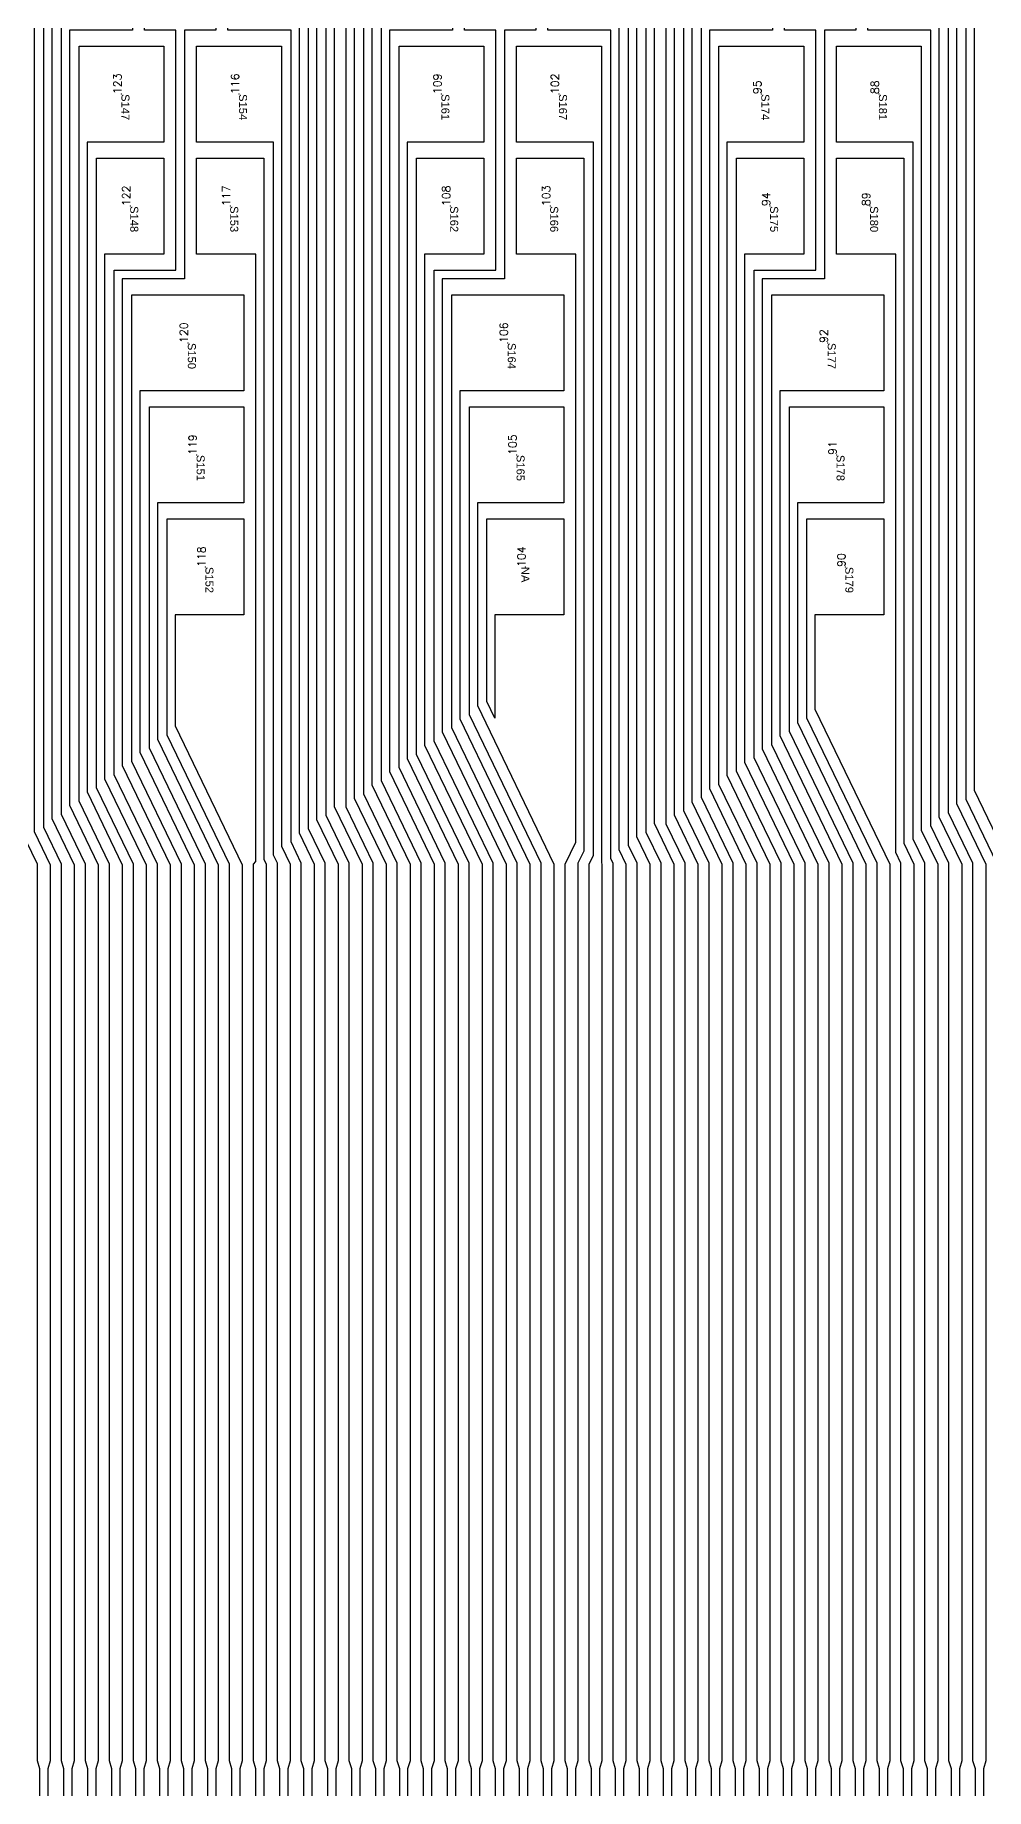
# Model space of a CAD drawing. Extents: x 10 to 206, y -65 to 73.
# Drawn here: x 63.326 to 64.515, y 38.662 to 40.854 of the extents above; entities that cross this region are included whole.
import ezdxf
from ezdxf.enums import TextEntityAlignment as Align

# ---------------------------------------------------------------- set-up
doc = ezdxf.new("R2010")
doc.units = 0
doc.header["$LTSCALE"] = 0.5
doc.layers.get('0').update_dxf_attribs({"lineweight": 13})
doc.layers.add('01 Copper', color=3, linetype='Continuous')
doc.layers.add('08 Dimension&pin assignment', color=7, linetype='Continuous')
doc.layers.add('13 OL no.', color=190, linetype='Continuous', lineweight=0)
doc.layers.add('14 OL name', color=220, linetype='Continuous', lineweight=0)
doc.styles.add('BWCUSTNM', font='txt.shx', dxfattribs={"bigfont": 'AllInOneBig.shx'})
doc.styles.add('MBC_Arial_Font', font='arial.ttf')
doc.styles.get("Standard").update_dxf_attribs({"font": 'romans.shx', "width": 0.75, "bigfont": 'AllInOneBig.shx'})
doc.dimstyles.new('ISO-25', dxfattribs={"dimtxt": 0.5, "dimasz": 0.8, "dimexe": 0.1, "dimexo": 0.1, "dimgap": 0.1, "dimtad": 1, "dimdec": 3, "dimzin": 1, "dimdsep": 46, "dimtxsty": 'Standard', "dimcen": 0.5, "dimadec": 0, "dimazin": 0, "dimtfac": 1, "dimtdec": 3, "dimtmove": 0, "dimatfit": 3, "dimfxl": 0, "dimarcsym": 0})
doc.dimstyles.new('ISO-25$0', dxfattribs={"dimtxt": 0.5, "dimasz": 1, "dimexe": 0.1, "dimexo": 0.1, "dimgap": 0.1, "dimtad": 1, "dimdec": 3, "dimzin": 1, "dimdsep": 46, "dimtxsty": 'Standard', "dimcen": 0.5, "dimadec": 0, "dimazin": 0, "dimtfac": 1, "dimtdec": 3, "dimtmove": 0, "dimatfit": 3, "dimfxl": 0, "dimarcsym": 0})

# ---------------------------------------------------------------- blocks, each defined once
blk = doc.blocks.new('*D603')
at = {"layer": '08 Dimension&pin assignment', "color": 0, "lineweight": -2, "transparency": 16777216}
for p, q in [((57.0683, 38.6369), (57.0683, 48.9014)), ((67.1463, 38.6369), (67.1463, 48.9014)), ((57.8683, 48.8014), (66.3463, 48.8014))]:
    blk.add_line(p, q, dxfattribs=at)
at = {"layer": '08 Dimension&pin assignment', "color": 0, "transparency": 16777216}
for points in [[(57.8683, 48.9348), (57.8683, 48.6681), (57.0683, 48.8014)], [(66.3463, 48.6681), (66.3463, 48.9348), (67.1463, 48.8014)]]:
    blk.add_solid(points, dxfattribs=at)
at = {"layer": 'Defpoints', "color": 0, "transparency": 16777216}
for p in [(67.1463, 48.8014), (57.0683, 38.5369), (67.1463, 38.5369)]:
    blk.add_point(p, dxfattribs=at)
at = {"layer": '08 Dimension&pin assignment', "color": 0, "transparency": 16777216, "insert": (62.1073, 49.2824), "char_height": 0.5, "attachment_point": 5}
blk.add_mtext('*10.0780%%P0.003(Mark~Mark) after IC', dxfattribs=at)
blk = doc.blocks.new('*D605')
at = {"layer": '08 Dimension&pin assignment', "color": 0, "lineweight": -2, "transparency": 16777216}
for p, q in [((57.2792, 38.7952), (57.2792, 44.9014)), ((66.9353, 38.7952), (66.9353, 44.9014)), ((58.0792, 44.8014), (66.1353, 44.8014))]:
    blk.add_line(p, q, dxfattribs=at)
at = {"layer": '08 Dimension&pin assignment', "color": 0, "transparency": 16777216}
for points in [[(58.0792, 44.9348), (58.0792, 44.6681), (57.2792, 44.8014)], [(66.1353, 44.6681), (66.1353, 44.9348), (66.9353, 44.8014)]]:
    blk.add_solid(points, dxfattribs=at)
at = {"layer": 'Defpoints', "color": 0, "transparency": 16777216}
for p in [(66.9353, 44.8014), (57.2792, 38.6952), (66.9353, 38.6952)]:
    blk.add_point(p, dxfattribs=at)
at = {"layer": '08 Dimension&pin assignment', "color": 0, "transparency": 16777216, "insert": (62.1073, 45.2824), "char_height": 0.5, "attachment_point": 5}
blk.add_mtext('*P0.03*(323-1)*0.9996=*9.656136%%P0.003(Total pitch) after IC', dxfattribs=at)
blk = doc.blocks.new('*D608')
at = {"layer": '08 Dimension&pin assignment', "color": 0, "lineweight": -2, "transparency": 16777216}
for p, q in [((62.1073, 42.4464), (62.1073, 46.9014)), ((68.2391, 38.2669), (68.2391, 46.9014)), ((62.9073, 46.8014), (67.4391, 46.8014)), ((68.2391, 46.8014), (74.8998, 46.8014))]:
    blk.add_line(p, q, dxfattribs=at)
at = {"layer": '08 Dimension&pin assignment', "color": 0, "transparency": 16777216}
for points in [[(62.9073, 46.9348), (62.9073, 46.6681), (62.1073, 46.8014)], [(67.4391, 46.6681), (67.4391, 46.9348), (68.2391, 46.8014)]]:
    blk.add_solid(points, dxfattribs=at)
at = {"layer": 'Defpoints', "color": 0, "transparency": 16777216}
for p in [(68.2391, 46.8014), (62.1073, 42.3464), (68.2391, 38.1669)]:
    blk.add_point(p, dxfattribs=at)
at = {"layer": '08 Dimension&pin assignment', "color": 0, "transparency": 16777216, "insert": (72.0588, 47.2824), "char_height": 0.5, "attachment_point": 5}
blk.add_mtext('6.1318644%%P{\\C2;0.1}(SR)', dxfattribs=at)
blk = doc.blocks.new('*D622')
at = {"layer": '08 Dimension&pin assignment', "color": 0, "lineweight": -2, "transparency": 16777216}
for p, q in [((46.1973, 39.1364), (46.1973, 52.9014)), ((78.0173, 39.1364), (78.0173, 52.9014)), ((46.9973, 52.8014), (77.2173, 52.8014))]:
    blk.add_line(p, q, dxfattribs=at)
at = {"layer": '08 Dimension&pin assignment', "color": 0, "transparency": 16777216}
for points in [[(46.9973, 52.9348), (46.9973, 52.6681), (46.1973, 52.8014)], [(77.2173, 52.9348), (77.2173, 52.6681), (78.0173, 52.8014)]]:
    blk.add_solid(points, dxfattribs=at)
at = {"layer": '08 Dimension&pin assignment', "color": 0, "transparency": 16777216, "insert": (62.1014, 53.1514), "char_height": 0.5, "width": 4.25, "attachment_point": 5}
blk.add_mtext('31.820%%P0.07', dxfattribs=at)
blk = doc.blocks.new('*D629')
at = {"layer": '08 Dimension&pin assignment', "color": 0, "lineweight": -2, "transparency": 16777216}
for p, q in [((55.6423, 35.3125), (55.6423, 51.9014)), ((68.5723, 35.3125), (68.5723, 51.9014)), ((56.4423, 51.8014), (67.7723, 51.8014))]:
    blk.add_line(p, q, dxfattribs=at)
at = {"layer": '08 Dimension&pin assignment', "color": 0, "transparency": 16777216}
for points in [[(56.4423, 51.9348), (56.4423, 51.6681), (55.6423, 51.8014)], [(67.7723, 51.9348), (67.7723, 51.6681), (68.5723, 51.8014)]]:
    blk.add_solid(points, dxfattribs=at)
at = {"layer": '08 Dimension&pin assignment', "color": 0, "transparency": 16777216, "insert": (62.1073, 52.2824), "char_height": 0.5, "attachment_point": 5}
blk.add_mtext('12.930±0.1(Cutline)', dxfattribs=at)
blk = doc.blocks.new('*D632')
at = {"layer": '08 Dimension&pin assignment', "color": 0, "lineweight": -2, "transparency": 16777216}
for p, q in [((86.5948, 34.3764), (86.5948, 45.0329)), ((57.8573, 33.5764), (86.6948, 33.5764)), ((79.6948, 33.5764), (86.6948, 33.5764)), ((86.5948, 32.7764), (86.5948, 31.9764))]:
    blk.add_line(p, q, dxfattribs=at)
at = {"layer": '08 Dimension&pin assignment', "color": 0, "transparency": 16777216}
for points in [[(86.4614, 34.3764), (86.7281, 34.3764), (86.5948, 33.5764)], [(86.4614, 32.7764), (86.7281, 32.7764), (86.5948, 33.5764)]]:
    blk.add_solid(points, dxfattribs=at)
at = {"layer": '08 Dimension&pin assignment', "color": 0, "transparency": 16777216, "insert": (86.1138, 41.0847), "char_height": 0.5, "attachment_point": 5, "rotation": 90}
blk.add_mtext('0%%P1(%%C5mm Tape NG Hole)', dxfattribs=at)
blk = doc.blocks.new('*D635')
at = {"layer": '08 Dimension&pin assignment', "color": 0, "lineweight": -2, "transparency": 16777216}
for p, q in [((57.3051, 37.7672), (57.3051, 49.9014)), ((66.9094, 37.7672), (66.9094, 49.9014)), ((58.1051, 49.8014), (66.1094, 49.8014))]:
    blk.add_line(p, q, dxfattribs=at)
at = {"layer": '08 Dimension&pin assignment', "color": 0, "transparency": 16777216}
for points in [[(58.1051, 49.9348), (58.1051, 49.6681), (57.3051, 49.8014)], [(66.1094, 49.9348), (66.1094, 49.6681), (66.9094, 49.8014)]]:
    blk.add_solid(points, dxfattribs=at)
at = {"layer": 'Defpoints', "color": 0, "transparency": 16777216}
for p in [(66.9094, 49.8014), (57.3051, 37.6672), (66.9094, 37.6672)]:
    blk.add_point(p, dxfattribs=at)
at = {"layer": '08 Dimension&pin assignment', "color": 0, "transparency": 16777216, "insert": (62.1073, 50.2824), "char_height": 0.5, "width": 8.508446, "attachment_point": 5}
blk.add_mtext('9.604±0.1(Cutline)', dxfattribs=at)
blk = doc.blocks.new('*D638')
at = {"layer": '08 Dimension&pin assignment', "color": 0, "lineweight": -2, "transparency": 16777216}
for p, q in [((62.1073, 42.4464), (62.1073, 45.9014)), ((67.5223, 34.1764), (67.5223, 45.9014)), ((62.9073, 45.8014), (66.7223, 45.8014)), ((67.5223, 45.8014), (72.9508, 45.8014))]:
    blk.add_line(p, q, dxfattribs=at)
at = {"layer": '08 Dimension&pin assignment', "color": 0, "transparency": 16777216}
for points in [[(62.9073, 45.9348), (62.9073, 45.6681), (62.1073, 45.8014)], [(66.7223, 45.9348), (66.7223, 45.6681), (67.5223, 45.8014)]]:
    blk.add_solid(points, dxfattribs=at)
at = {"layer": '08 Dimension&pin assignment', "color": 0, "transparency": 16777216, "insert": (70.6365, 46.2824), "char_height": 0.5, "attachment_point": 5}
blk.add_mtext('5.415{\\A1;\\Fromans,bigfont|c128;%%P0.1\\Fromans,bigfont|c136;5\\Fromans,bigfont|c128;(\\Fromans,bigfont|c136;SR\\Fromans,bigfont|c128;)}', dxfattribs=at)
blk = doc.blocks.new('*D644')
at = {"layer": '08 Dimension&pin assignment', "color": 0, "lineweight": -2, "transparency": 16777216}
for p, q in [((56.7683, 38.5369), (56.7683, 50.9014)), ((67.4463, 38.5369), (67.4463, 50.9014)), ((57.5683, 50.8014), (66.6463, 50.8014))]:
    blk.add_line(p, q, dxfattribs=at)
at = {"layer": '08 Dimension&pin assignment', "color": 0, "transparency": 16777216}
for points in [[(57.5683, 50.9348), (57.5683, 50.6681), (56.7683, 50.8014)], [(66.6463, 50.9348), (66.6463, 50.6681), (67.4463, 50.8014)]]:
    blk.add_solid(points, dxfattribs=at)
at = {"layer": '08 Dimension&pin assignment', "color": 0, "transparency": 16777216, "insert": (62.1073, 51.2824), "char_height": 0.5, "width": 7.421255, "attachment_point": 5}
blk.add_mtext('10.678±0.1(Cutline)', dxfattribs=at)
blk = doc.blocks.new('*D692')
at = {"layer": '08 Dimension&pin assignment', "color": 0, "lineweight": -2, "transparency": 16777216}
for p, q in [((57.1453, 33.9409), (57.1453, 43.8654)), ((67.0692, 33.9409), (67.0692, 43.8654)), ((57.9453, 43.7654), (66.2692, 43.7654)), ((67.0692, 43.7654), (78.7121, 43.7654))]:
    blk.add_line(p, q, dxfattribs=at)
at = {"layer": '08 Dimension&pin assignment', "color": 0, "transparency": 16777216}
for points in [[(57.9453, 43.8987), (57.9453, 43.632), (57.1453, 43.7654)], [(66.2692, 43.632), (66.2692, 43.8987), (67.0692, 43.7654)]]:
    blk.add_solid(points, dxfattribs=at)
at = {"layer": 'Defpoints', "color": 0, "transparency": 16777216}
for p in [(67.0692, 43.7654), (57.1453, 33.8409), (67.0692, 33.8409)]:
    blk.add_point(p, dxfattribs=at)
at = {"layer": '08 Dimension&pin assignment', "color": 0, "transparency": 16777216, "insert": (73.2907, 44.2463), "char_height": 0.5, "attachment_point": 5}
blk.add_mtext('{\\Fromans,chineset|c0;\\C2;9.9\\Fromans.shx,chineset.shx|c0;18*1.0006=9.9239508%%P0.005(I/L)}', dxfattribs=at)

msp = doc.modelspace()

# ---------------------------------------------------------------- linework, layer by layer
for p in [(63.43375674, 40.78042951), (63.58075674, 40.78042951), (63.83375674, 40.78042951), (63.98075674, 40.78042951), (64.23375674, 40.78042951), (64.38075674, 40.78042951), (63.44475674, 40.64042951), (63.56975674, 40.64042951), (63.84475674, 40.64042951), (63.96975674, 40.64042951), (64.24475674, 40.64042951), (64.36975674, 40.64042951), (63.51675674, 40.46942951), (63.91675674, 40.46942951), (64.31675674, 40.46942951), (63.52775674, 40.32942951), (63.92775674, 40.32942951), (64.32775674, 40.32942951), (63.53875674, 40.18942951), (63.93875674, 40.18942951), (64.33875674, 40.18942951)]:
    msp.add_point(p)
at = {"layer": '01 Copper'}
for points in [[(63.32876474, 35.43004323), (63.32876474, 38.57693204), (63.33176474, 38.58693204), (63.33176474, 38.68693204), (63.32876474, 38.69693204), (63.32876474, 39.81802862), (63.31475674, 39.84701258), (63.31475674, 41.15142951), (63.39975674, 41.15142951), (63.39975674, 41.03142951), (63.32475674, 41.03142951), (63.32475674, 39.85849471), (63.34476474, 39.81709614), (63.34476474, 38.69693204), (63.34176474, 38.68693204), (63.34176474, 38.58693204), (63.34476474, 38.57693204), (63.34476474, 35.43253132, 0.1359329595)], [(63.35875274, 35.43448544), (63.35875274, 38.57693204), (63.36175274, 38.58693204), (63.36175274, 38.68693204), (63.35875274, 38.69693204), (63.35875274, 39.81802862), (63.33675674, 39.86354056), (63.33675674, 41.01142951), (63.45175674, 41.01142951), (63.45175674, 41.03142951), (63.41475674, 41.03142951), (63.41475674, 41.15142951), (63.49975674, 41.15142951), (63.49975674, 41.03142951), (63.46275674, 41.03142951), (63.46275674, 41.00042951), (63.34675674, 41.00042951), (63.34675674, 39.8750227), (63.37475274, 39.81709614), (63.37475274, 38.69693204), (63.37175274, 38.68693204), (63.37175274, 38.58693204), (63.37475274, 38.57693204), (63.37475274, 35.43697354, 0.1359329595)], [(63.68862074, 35.48334984), (63.68862074, 38.57693204), (63.69162074, 38.58693204), (63.69162074, 38.68693204), (63.68862074, 38.69693204), (63.68862074, 39.81896108), (63.66775674, 39.86213082), (63.66775674, 41.00042951), (63.55175674, 41.00042951), (63.55175674, 41.03142951), (63.51475674, 41.03142951), (63.51475674, 41.15142951), (63.59975674, 41.15142951), (63.59975674, 41.03142951), (63.56275674, 41.03142951), (63.56275674, 41.01142951), (63.67775674, 41.01142951), (63.67775674, 39.87361295), (63.70462074, 39.81802861), (63.70462074, 38.69693204), (63.70162074, 38.68693204), (63.70162074, 38.58693204), (63.70462074, 38.57693204), (63.70462074, 35.48583793, 0.1359329595)], [(63.71860874, 35.48779206), (63.71860874, 38.57693204), (63.72160874, 38.58693204), (63.72160874, 38.68693204), (63.71860874, 38.69693204), (63.71860874, 39.81896108), (63.68975674, 39.8786588), (63.68975674, 41.03142951), (63.61475674, 41.03142951), (63.61475674, 41.15142951), (63.69975674, 41.15142951), (63.69975674, 39.89014094), (63.73460874, 39.81802861), (63.73460874, 38.69693204), (63.73160874, 38.68693204), (63.73160874, 38.58693204), (63.73460874, 38.57693204), (63.73460874, 35.49028015, 0.1359329595)], [(63.74859674, 35.49223427), (63.74859674, 38.57693204), (63.75159674, 38.58693204), (63.75159674, 38.68693204), (63.74859674, 38.69693204), (63.74859674, 39.81896108), (63.71475674, 39.88897948), (63.71475674, 41.15142951), (63.79975674, 41.15142951), (63.79975674, 41.03142951), (63.72475674, 41.03142951), (63.72475674, 39.90046161), (63.76459674, 39.8180286), (63.76459674, 38.69693204), (63.76159674, 38.68693204), (63.76159674, 38.58693204), (63.76459674, 38.57693204), (63.76459674, 35.49472237, 0.1359329595)], [(63.77858474, 35.49667649), (63.77858474, 38.57693204), (63.78158474, 38.58693204), (63.78158474, 38.68693204), (63.77858474, 38.69693204), (63.77858474, 39.81896108), (63.73675674, 39.90550746), (63.73675674, 41.01142951), (63.85175674, 41.01142951), (63.85175674, 41.03142951), (63.81475674, 41.03142951), (63.81475674, 41.15142951), (63.89975674, 41.15142951), (63.89975674, 41.03142951), (63.86275674, 41.03142951), (63.86275674, 41.00042951), (63.74675674, 41.00042951), (63.74675674, 39.91698959), (63.79458474, 39.8180286), (63.79458474, 38.69693204), (63.79158474, 38.68693204), (63.79158474, 38.58693204), (63.79458474, 38.57693204), (63.79458474, 35.49916459, 0.1359329595)], [(64.07846474, 35.54109867), (64.07846474, 38.57693204), (64.08146474, 38.58693204), (64.08146474, 38.68693204), (64.07846474, 38.69693204), (64.07846474, 39.81896109), (64.06775674, 39.84111702), (64.06775674, 41.00042951), (63.95175674, 41.00042951), (63.95175674, 41.03142951), (63.91475674, 41.03142951), (63.91475674, 41.15142951), (63.99975674, 41.15142951), (63.99975674, 41.03142951), (63.96275674, 41.03142951), (63.96275674, 41.01142951), (64.07775674, 41.01142951), (64.07775674, 39.85259916), (64.09446474, 39.81802861), (64.09446474, 38.69693204), (64.09146474, 38.68693204), (64.09146474, 38.58693204), (64.09446474, 38.57693204), (64.09446474, 35.54358676, 0.1359329595)], [(64.10845274, 35.54554089), (64.10845274, 38.57693204), (64.11145274, 38.58693204), (64.11145274, 38.68693204), (64.10845274, 38.69693204), (64.10845274, 39.81896109), (64.08975674, 39.85764501), (64.08975674, 41.03142951), (64.01475674, 41.03142951), (64.01475674, 41.15142951), (64.09975674, 41.15142951), (64.09975674, 39.86912714), (64.12445274, 39.81802861), (64.12445274, 38.69693204), (64.12145274, 38.68693204), (64.12145274, 38.58693204), (64.12445274, 38.57693204), (64.12445274, 35.54802898, 0.1359329595)], [(64.13844074, 35.5499831), (64.13844074, 38.57693204), (64.14144074, 38.58693204), (64.14144074, 38.68693204), (64.13844074, 38.69693204), (64.13844074, 39.81896109), (64.11475674, 39.86796568), (64.11475674, 41.15142951), (64.19975674, 41.15142951), (64.19975674, 41.03142951), (64.12475674, 41.03142951), (64.12475674, 39.87944782), (64.15444074, 39.81802861), (64.15444074, 38.69693204), (64.15144074, 38.68693204), (64.15144074, 38.58693204), (64.15444074, 38.57693204), (64.15444074, 35.5524712, 0.1359329595)], [(64.16842874, 35.55442532), (64.16842874, 38.57693204), (64.17142874, 38.58693204), (64.17142874, 38.68693204), (64.16842874, 38.69693204), (64.16842874, 39.81896109), (64.13675674, 39.88449366), (64.13675674, 41.01142951), (64.25175674, 41.01142951), (64.25175674, 41.03142951), (64.21475674, 41.03142951), (64.21475674, 41.15142951), (64.29975674, 41.15142951), (64.29975674, 41.03142951), (64.26275674, 41.03142951), (64.26275674, 41.00042951), (64.14675674, 41.00042951), (64.14675674, 39.8959758), (64.18442874, 39.81802861), (64.18442874, 38.69693204), (64.18142874, 38.68693204), (64.18142874, 38.58693204), (64.18442874, 38.57693204), (64.18442874, 35.55691342, 0.1359329595)], [(64.49829674, 35.60328972), (64.49829674, 38.57693204), (64.50129674, 38.58693204), (64.50129674, 38.68693204), (64.49829674, 38.69693204), (64.49829674, 39.81896108), (64.46775674, 39.88215144), (64.46775674, 41.00042951), (64.35175674, 41.00042951), (64.35175674, 41.03142951), (64.31475674, 41.03142951), (64.31475674, 41.15142951), (64.39975674, 41.15142951), (64.39975674, 41.03142951), (64.36275674, 41.03142951), (64.36275674, 41.01142951), (64.47775674, 41.01142951), (64.47775674, 39.89363357), (64.51429674, 39.81802861), (64.51429674, 38.69693204), (64.51129674, 38.68693204), (64.51129674, 38.58693204), (64.51429674, 38.57693204), (64.51429674, 35.60577781, 0.1359329595)], [(64.52828474, 35.60773193), (64.52828474, 38.57693204), (64.53128474, 38.58693204), (64.53128474, 38.68693204), (64.52828474, 38.69693204), (64.52828474, 39.81896108), (64.48975674, 39.89867942), (64.48975674, 41.03142951), (64.41475674, 41.03142951), (64.41475674, 41.15142951), (64.49975674, 41.15142951), (64.49975674, 39.91016155), (64.54428474, 39.81802861), (64.54428474, 38.69693204), (64.54128474, 38.68693204), (64.54128474, 38.58693204), (64.54428474, 38.57693204), (64.54428474, 35.61022003, 0.1359329595)], [(63.38874074, 35.43892766), (63.38874074, 38.57693204), (63.39174074, 38.58693204), (63.39174074, 38.68693204), (63.38874074, 38.69693204), (63.38874074, 39.81802862), (63.35875674, 39.88006854), (63.35875674, 40.98042951), (63.44775674, 40.98042951), (63.44775674, 40.86042951), (63.36875674, 40.86042951), (63.36875674, 39.89155068), (63.40474074, 39.81709615), (63.40474074, 38.69693204), (63.40174074, 38.68693204), (63.40174074, 38.58693204), (63.40474074, 38.57693204), (63.40474074, 35.44141576, 0.1359329595)], [(63.47870474, 35.45225432), (63.47870474, 38.57693204), (63.48170474, 38.58693204), (63.48170474, 38.68693204), (63.47870474, 38.69693204), (63.47870474, 39.81802863), (63.42475674, 39.92965249), (63.42475674, 40.56042951), (63.50175674, 40.56042951), (63.50175674, 40.86042951), (63.46275674, 40.86042951), (63.46275674, 40.98042951), (63.55175674, 40.98042951), (63.55175674, 40.86042951), (63.51275674, 40.86042951), (63.51275674, 40.54942951), (63.43475674, 40.54942951), (63.43475674, 39.94113462), (63.49470474, 39.81709615), (63.49470474, 38.69693204), (63.49170474, 38.68693204), (63.49170474, 38.58693204), (63.49470474, 38.57693204), (63.49470474, 35.45474241, 0.1359329595)], [(63.65863274, 35.47890762), (63.65863274, 38.57693204), (63.66163274, 38.58693204), (63.66163274, 38.68693204), (63.65863274, 38.69693204), (63.65863274, 39.81896109), (63.64575674, 39.84560284), (63.64575674, 40.86042951), (63.56675674, 40.86042951), (63.56675674, 40.98042951), (63.65575674, 40.98042951), (63.65575674, 39.85708497), (63.67463274, 39.81802861), (63.67463274, 38.69693204), (63.67163274, 38.68693204), (63.67163274, 38.58693204), (63.67463274, 38.57693204), (63.67463274, 35.48139571, 0.1359329595)], [(63.80857274, 35.50111871), (63.80857274, 38.57693204), (63.81157274, 38.58693204), (63.81157274, 38.68693204), (63.80857274, 38.69693204), (63.80857274, 39.81896108), (63.75875674, 39.92203544), (63.75875674, 40.98042951), (63.84775674, 40.98042951), (63.84775674, 40.86042951), (63.76875674, 40.86042951), (63.76875674, 39.93351758), (63.82457274, 39.8180286), (63.82457274, 38.69693204), (63.82157274, 38.68693204), (63.82157274, 38.58693204), (63.82457274, 38.57693204), (63.82457274, 35.5036068, 0.1359329595)], [(63.89853674, 35.51444536), (63.89853674, 38.57693204), (63.90153674, 38.58693204), (63.90153674, 38.68693204), (63.89853674, 38.69693204), (63.89853674, 39.81896107), (63.82475674, 39.97161939), (63.82475674, 40.56042951), (63.90175674, 40.56042951), (63.90175674, 40.86042951), (63.86275674, 40.86042951), (63.86275674, 40.98042951), (63.95175674, 40.98042951), (63.95175674, 40.86042951), (63.91275674, 40.86042951), (63.91275674, 40.54942951), (63.83475674, 40.54942951), (63.83475674, 39.98310152), (63.91453674, 39.8180286), (63.91453674, 38.69693204), (63.91153674, 38.68693204), (63.91153674, 38.58693204), (63.91453674, 38.57693204), (63.91453674, 35.51693346, 0.1359329595)], [(64.04847674, 35.53665645), (64.04847674, 38.57693204), (64.05147674, 38.58693204), (64.05147674, 38.68693204), (64.04847674, 38.69693204), (64.04847674, 39.81896109), (64.04575674, 39.82458904), (64.04575674, 40.86042951), (63.96675674, 40.86042951), (63.96675674, 40.98042951), (64.05575674, 40.98042951), (64.05575674, 39.83607118), (64.06447674, 39.81802861), (64.06447674, 38.69693204), (64.06147674, 38.68693204), (64.06147674, 38.58693204), (64.06447674, 38.57693204), (64.06447674, 35.53914454, 0.1359329595)], [(64.19841674, 35.55886754), (64.19841674, 38.57693204), (64.20141674, 38.58693204), (64.20141674, 38.68693204), (64.19841674, 38.69693204), (64.19841674, 39.81896109), (64.15875674, 39.90102165), (64.15875674, 40.98042951), (64.24775674, 40.98042951), (64.24775674, 40.86042951), (64.16875674, 40.86042951), (64.16875674, 39.91250378), (64.21441674, 39.81802861), (64.21441674, 38.69693204), (64.21141674, 38.68693204), (64.21141674, 38.58693204), (64.21441674, 38.57693204), (64.21441674, 35.56135563, 0.1359329595)], [(64.28838074, 35.57219419), (64.28838074, 38.57693204), (64.29138074, 38.58693204), (64.29138074, 38.68693204), (64.28838074, 38.69693204), (64.28838074, 39.81896109), (64.22475674, 39.95060559), (64.22475674, 40.56042951), (64.30175674, 40.56042951), (64.30175674, 40.86042951), (64.26275674, 40.86042951), (64.26275674, 40.98042951), (64.35175674, 40.98042951), (64.35175674, 40.86042951), (64.31275674, 40.86042951), (64.31275674, 40.54942951), (64.23475674, 40.54942951), (64.23475674, 39.96208772), (64.30438074, 39.81802861), (64.30438074, 38.69693204), (64.30138074, 38.68693204), (64.30138074, 38.58693204), (64.30438074, 38.57693204), (64.30438074, 35.57468229, 0.1359329595)], [(64.46830874, 35.5988475), (64.46830874, 38.57693204), (64.47130874, 38.58693204), (64.47130874, 38.68693204), (64.46830874, 38.69693204), (64.46830874, 39.81896108), (64.44575674, 39.86562346), (64.44575674, 40.86042951), (64.36675674, 40.86042951), (64.36675674, 40.98042951), (64.45575674, 40.98042951), (64.45575674, 39.87710559), (64.48430874, 39.81802861), (64.48430874, 38.69693204), (64.48130874, 38.68693204), (64.48130874, 38.58693204), (64.48430874, 38.57693204), (64.48430874, 35.60133559, 0.1359329595)], [(63.41872874, 35.44336988), (63.41872874, 38.57693204), (63.42172874, 38.58693204), (63.42172874, 38.68693204), (63.41872874, 38.69693204), (63.41872874, 39.81802862), (63.38075674, 39.89659652), (63.38075674, 40.84042951), (63.48675674, 40.84042951), (63.48675674, 40.72042951), (63.39075674, 40.72042951), (63.39075674, 39.90807866), (63.43472874, 39.81709615), (63.43472874, 38.69693204), (63.43172874, 38.68693204), (63.43172874, 38.58693204), (63.43472874, 38.57693204), (63.43472874, 35.44585797, 0.1359329595)], [(63.62864474, 35.4744654), (63.62864474, 38.57693204), (63.63164474, 38.58693204), (63.63164474, 38.68693204), (63.62864474, 38.69693204), (63.62864474, 39.81896109), (63.62375674, 39.82907486), (63.62375674, 40.72042951), (63.52775674, 40.72042951), (63.52775674, 40.84042951), (63.63375674, 40.84042951), (63.63375674, 39.84055699), (63.64464474, 39.81802861), (63.64464474, 38.69693204), (63.64164474, 38.68693204), (63.64164474, 38.58693204), (63.64464474, 38.57693204), (63.64464474, 35.4769535, 0.1359329595)], [(63.83856074, 35.50556093), (63.83856074, 38.57693204), (63.84156074, 38.58693204), (63.84156074, 38.68693204), (63.83856074, 38.69693204), (63.83856074, 39.81896108), (63.78075674, 39.93856342), (63.78075674, 40.84042951), (63.88675674, 40.84042951), (63.88675674, 40.72042951), (63.79075674, 40.72042951), (63.79075674, 39.95004556), (63.85456074, 39.8180286), (63.85456074, 38.69693204), (63.85156074, 38.68693204), (63.85156074, 38.58693204), (63.85456074, 38.57693204), (63.85456074, 35.50804902, 0.1359329595)], [(64.01848874, 35.53221423), (64.01848874, 38.57693204), (64.02148874, 38.58693204), (64.02148874, 38.68693204), (64.01848874, 38.69693204), (64.01848874, 39.81802861), (64.02375674, 39.82892864), (64.02375674, 40.72042951), (63.92775674, 40.72042951), (63.92775674, 40.84042951), (64.03375674, 40.84042951), (64.03375674, 39.81954319), (64.03448874, 39.81802861), (64.03448874, 38.69693204), (64.03148874, 38.68693204), (64.03148874, 38.58693204), (64.03448874, 38.57693204), (64.03448874, 35.53470233, 0.1359329595)], [(64.22840474, 35.56330976), (64.22840474, 38.57693204), (64.23140474, 38.58693204), (64.23140474, 38.68693204), (64.22840474, 38.69693204), (64.22840474, 39.81896109), (64.18075674, 39.91754963), (64.18075674, 40.84042951), (64.28675674, 40.84042951), (64.28675674, 40.72042951), (64.19075674, 40.72042951), (64.19075674, 39.92903176), (64.24440474, 39.81802861), (64.24440474, 38.69693204), (64.24140474, 38.68693204), (64.24140474, 38.58693204), (64.24440474, 38.57693204), (64.24440474, 35.56579785, 0.1359329595)], [(64.43832074, 35.59440528), (64.43832074, 38.57693204), (64.44132074, 38.58693204), (64.44132074, 38.68693204), (64.43832074, 38.69693204), (64.43832074, 39.81896108), (64.42375674, 39.84909548), (64.42375674, 40.72042951), (64.32775674, 40.72042951), (64.32775674, 40.84042951), (64.43375674, 40.84042951), (64.43375674, 39.86057761), (64.45432074, 39.81802861), (64.45432074, 38.69693204), (64.45132074, 38.68693204), (64.45132074, 38.58693204), (64.45432074, 38.57693204), (64.45432074, 35.59689337, 0.1359329595)], [(63.44871674, 35.4478121), (63.44871674, 38.57693204), (63.45171674, 38.58693204), (63.45171674, 38.68693204), (63.44871674, 38.69693204), (63.44871674, 39.81802862), (63.40275674, 39.91312451), (63.40275674, 40.70042951), (63.48675674, 40.70042951), (63.48675674, 40.58042951), (63.41275674, 40.58042951), (63.41275674, 39.92460664), (63.46471674, 39.81709615), (63.46471674, 38.69693204), (63.46171674, 38.68693204), (63.46171674, 38.58693204), (63.46471674, 38.57693204), (63.46471674, 35.45030019, 0.1359329595)], [(63.59865674, 35.47002319), (63.59865674, 38.57693204), (63.60165674, 38.58693204), (63.60165674, 38.68693204), (63.59865674, 38.69693204), (63.59865674, 39.81802861), (63.60175674, 39.82112861), (63.60175674, 40.58042951), (63.52775674, 40.58042951), (63.52775674, 40.70042951), (63.61175674, 40.70042951), (63.61175674, 39.82402901), (63.61465674, 39.81802861), (63.61465674, 38.69693204), (63.61165674, 38.68693204), (63.61165674, 38.58693204), (63.61465674, 38.57693204), (63.61465674, 35.47251128, 0.1359329595)], [(63.86854874, 35.51000315), (63.86854874, 38.57693204), (63.87154874, 38.58693204), (63.87154874, 38.68693204), (63.86854874, 38.69693204), (63.86854874, 39.81896107), (63.80275674, 39.95509141), (63.80275674, 40.70042951), (63.88675674, 40.70042951), (63.88675674, 40.58042951), (63.81275674, 40.58042951), (63.81275674, 39.96657354), (63.88454874, 39.8180286), (63.88454874, 38.69693204), (63.88154874, 38.68693204), (63.88154874, 38.58693204), (63.88454874, 38.57693204), (63.88454874, 35.51249124, 0.1359329595)], [(63.98850074, 35.52777202), (63.98850074, 38.57693204), (63.99150074, 38.58693204), (63.99150074, 38.68693204), (63.98850074, 38.69693204), (63.98850074, 39.81802861), (64.00175674, 39.84545663), (64.00175674, 40.58042951), (63.92775674, 40.58042951), (63.92775674, 40.70042951), (64.01175674, 40.70042951), (64.01175674, 39.83397449), (64.00450074, 39.81896109), (64.00450074, 38.69693204), (64.00150074, 38.68693204), (64.00150074, 38.58693204), (64.00450074, 38.57693204), (64.00450074, 35.53026011, 0.1359329595)], [(64.25839274, 35.56775198), (64.25839274, 38.57693204), (64.26139274, 38.58693204), (64.26139274, 38.68693204), (64.25839274, 38.69693204), (64.25839274, 39.81896109), (64.20275674, 39.93407761), (64.20275674, 40.70042951), (64.28675674, 40.70042951), (64.28675674, 40.58042951), (64.21275674, 40.58042951), (64.21275674, 39.94555974), (64.27439274, 39.81802861), (64.27439274, 38.69693204), (64.27139274, 38.68693204), (64.27139274, 38.58693204), (64.27439274, 38.57693204), (64.27439274, 35.57024007, 0.1359329595)], [(64.40833274, 35.58996306), (64.40833274, 38.57693204), (64.41133274, 38.58693204), (64.41133274, 38.68693204), (64.40833274, 38.69693204), (64.40833274, 39.81896109), (64.40175674, 39.8325675), (64.40175674, 40.58042951), (64.32775674, 40.58042951), (64.32775674, 40.70042951), (64.41175674, 40.70042951), (64.41175674, 39.84404963), (64.42433274, 39.81802861), (64.42433274, 38.69693204), (64.42133274, 38.68693204), (64.42133274, 38.58693204), (64.42433274, 38.57693204), (64.42433274, 35.59245116, 0.1359329595)], [(63.50869274, 35.45669653), (63.50869274, 38.57693204), (63.51169274, 38.58693204), (63.51169274, 38.68693204), (63.50869274, 38.69693204), (63.50869274, 39.81802863), (63.44675674, 39.94618047), (63.44675674, 40.52942951), (63.58675674, 40.52942951), (63.58675674, 40.40942951), (63.45675674, 40.40942951), (63.45675674, 39.9576626), (63.52469274, 39.81709616), (63.52469274, 38.69693204), (63.52169274, 38.68693204), (63.52169274, 38.58693204), (63.52469274, 38.57693204), (63.52469274, 35.45918463, 0.1359329595)], [(63.92852474, 35.51888758), (63.92852474, 38.57693204), (63.93152474, 38.58693204), (63.93152474, 38.68693204), (63.92852474, 38.69693204), (63.92852474, 39.81896107), (63.84675674, 39.98814737), (63.84675674, 40.52942951), (63.98675674, 40.52942951), (63.98675674, 40.40942951), (63.85675674, 40.40942951), (63.85675674, 39.9996295), (63.94452474, 39.8180286), (63.94452474, 38.69693204), (63.94152474, 38.68693204), (63.94152474, 38.58693204), (63.94452474, 38.57693204), (63.94452474, 35.52137567, 0.1359329595)], [(64.31836874, 35.57663641), (64.31836874, 38.57693204), (64.32136874, 38.58693204), (64.32136874, 38.68693204), (64.31836874, 38.69693204), (64.31836874, 39.81896109), (64.24675674, 39.96713357), (64.24675674, 40.52942951), (64.38675674, 40.52942951), (64.38675674, 40.40942951), (64.25675674, 40.40942951), (64.25675674, 39.97861571), (64.33436874, 39.81802861), (64.33436874, 38.69693204), (64.33136874, 38.68693204), (64.33136874, 38.58693204), (64.33436874, 38.57693204), (64.33436874, 35.5791245, 0.1359329595)], [(63.53868074, 35.46113875), (63.53868074, 38.57693204), (63.54168074, 38.58693204), (63.54168074, 38.68693204), (63.53868074, 38.69693204), (63.53868074, 39.81802863), (63.46875674, 39.96270845), (63.46875674, 40.38942951), (63.58675674, 40.38942951), (63.58675674, 40.26942951), (63.47875674, 40.26942951), (63.47875674, 39.97419058), (63.55468074, 39.81709616), (63.55468074, 38.69693204), (63.55168074, 38.68693204), (63.55168074, 38.58693204), (63.55468074, 38.57693204), (63.55468074, 35.46362684, 0.1359329595)], [(63.95851274, 35.5233298), (63.95851274, 38.57693204), (63.96151274, 38.58693204), (63.96151274, 38.68693204), (63.95851274, 38.69693204), (63.95851274, 39.81896107), (63.86875674, 40.00467535), (63.86875674, 40.38942951), (63.98675674, 40.38942951), (63.98675674, 40.26942951), (63.87875674, 40.26942951), (63.87875674, 40.01615749), (63.97451274, 39.81802859), (63.97451274, 38.69693204), (63.97151274, 38.68693204), (63.97151274, 38.58693204), (63.97451274, 38.57693204), (63.97451274, 35.52581789, 0.1359329595)], [(64.34835674, 35.58107863), (64.34835674, 38.57693204), (64.35135674, 38.58693204), (64.35135674, 38.68693204), (64.34835674, 38.69693204), (64.34835674, 39.81896109), (64.26875674, 39.98366155), (64.26875674, 40.38942951), (64.38675674, 40.38942951), (64.38675674, 40.26942951), (64.27875674, 40.26942951), (64.27875674, 39.99514369), (64.36435674, 39.81802861), (64.36435674, 38.69693204), (64.36135674, 38.68693204), (64.36135674, 38.58693204), (64.36435674, 38.57693204), (64.36435674, 35.58356672, 0.1359329595)], [(63.56866874, 35.46558097), (63.56866874, 38.57693204), (63.57166874, 38.58693204), (63.57166874, 38.68693204), (63.56866874, 38.69693204), (63.56866874, 39.81802863), (63.49075674, 39.97923643), (63.49075674, 40.24942951), (63.58675674, 40.24942951), (63.58675674, 40.12942951), (63.50075674, 40.12942951), (63.50075674, 39.99071856), (63.58466874, 39.81709616), (63.58466874, 38.69693204), (63.58166874, 38.68693204), (63.58166874, 38.58693204), (63.58466874, 38.57693204), (63.58466874, 35.46806906, 0.1359329595)], [(64.37834474, 35.58552085), (64.37834474, 38.57693204), (64.38134474, 38.58693204), (64.38134474, 38.68693204), (64.37834474, 38.69693204), (64.37834474, 39.81896109), (64.29075674, 40.00018954), (64.29075674, 40.24942951), (64.38675674, 40.24942951), (64.38675674, 40.12942951), (64.30075674, 40.12942951), (64.30075674, 40.01167167), (64.39434474, 39.81802861), (64.39434474, 38.69693204), (64.39134474, 38.68693204), (64.39134474, 38.58693204), (64.39434474, 38.57693204), (64.39434474, 35.58800894, 0.1359329595)]]:
    msp.add_lwpolyline(points, format="xyb", dxfattribs=at)
msp.add_lwpolyline([(63.98675674, 40.24942951), (63.98675674, 40.12942951), (63.90075674, 40.12942951), (63.90075674, 40.00051232), (63.89075674, 40.02120333), (63.89075674, 40.24942951)], close=True, dxfattribs=at)

# ---------------------------------------------------------------- texts
at = {"layer": '13 OL no.', "style": 'BWCUSTNM'}
for s, p in [('123', (63.42875674, 40.78042951)), ('116', (63.57575674, 40.78042951)), ('109', (63.82875674, 40.78042951)), ('102', (63.97575674, 40.78042951)), ('95', (64.22875674, 40.78042951)), ('88', (64.37575674, 40.78042951)), ('122', (63.43975674, 40.64042951)), ('117', (63.56475674, 40.64042951)), ('108', (63.83975674, 40.64042951)), ('103', (63.96475674, 40.64042951)), ('94', (64.23975674, 40.64042951)), ('89', (64.36475674, 40.64042951)), ('120', (63.51175674, 40.46942951)), ('106', (63.91175674, 40.46942951)), ('92', (64.31175674, 40.46942951)), ('119', (63.52275674, 40.32942951)), ('105', (63.92275674, 40.32942951)), ('91', (64.32275674, 40.32942951)), ('118', (63.53375674, 40.18942951)), ('104', (63.93375674, 40.18942951)), ('90', (64.33375674, 40.18942951))]:
    msp.add_text(s, height=0.01, rotation=90, dxfattribs=at).set_placement(p, align=Align.MIDDLE_LEFT)
at = {"layer": '14 OL name', "style": 'MBC_Arial_Font'}
for s, p in [('S147', (63.43875674, 40.76411641)), ('S154', (63.58575674, 40.76411641)), ('S161', (63.83875674, 40.76411641)), ('S167', (63.98575674, 40.76411641)), ('S174', (64.23875674, 40.76411641)), ('S181', (64.38575674, 40.76411641)), ('S148', (63.44975674, 40.62411641)), ('S153', (63.57475674, 40.62411641)), ('S162', (63.84975674, 40.62411641)), ('S166', (63.97475674, 40.62411641)), ('S175', (64.24975674, 40.62411641)), ('S180', (64.37475674, 40.62411641)), ('S150', (63.52175674, 40.45311641)), ('S164', (63.92175674, 40.45311641)), ('S177', (64.32175674, 40.45311641)), ('S151', (63.53275674, 40.31311641)), ('S165', (63.93275674, 40.31311641)), ('S178', (64.33275674, 40.31311641)), ('S152', (63.54375674, 40.17311641)), ('S179', (64.34375674, 40.17311641))]:
    msp.add_text(s, height=0.01, rotation=270, dxfattribs=at).set_placement(p, align=Align.MIDDLE_CENTER)
msp.add_text('NA', height=0.01, rotation=270, dxfattribs=at).set_placement((63.93875674, 40.18942951), align=Align.MIDDLE_LEFT)

# ---------------------------------------------------------------- dimensions: what is measured, and where the dimension line sits
at = {"layer": '08 Dimension&pin assignment'}
for base, p1, p2, text, override, picture, middle in [((78.01725674, 52.80142951), (46.19725674, 39.03642951), (78.01725674, 39.03642951), '<>%%P0.07', {"dimadec": 3}, '*D622', (62.10138895, 52.80142951)), ((68.57225674, 51.80142951), (55.64225674, 35.21245194), (68.57225674, 35.21245194), '<>±0.1(Cutline)', {"dimadec": 3}, '*D629', (62.10725674, 51.80142951)), ((67.14625674, 48.80142951), (57.06825674, 38.53693204), (67.14625674, 38.53693204), '*<>%%P0.003(Mark~Mark) after IC', {"dimdec": 4, "dimtxsty": 'Standard', "dimadec": 3}, '*D603', (62.10725674, 48.80142951)), ((66.9353247431, 44.8014295119), (57.2791887431, 38.6951820432), (66.9353247431, 38.6951820432), '*P0.03*(323-1)*0.9996=*<>%%P0.003(Total pitch) after IC', {"dimdec": 8, "dimzin": 8, "dimtxsty": 'Standard', "dimadec": 3}, '*D605', (62.1072567431, 44.8014295119)), ((62.10725674, 45.80142951), (67.52225674, 34.07642951), (62.10725674, 42.34642951), '<>{\\A1;\\Fromans,bigfont|c128;%%P0.1\\Fromans,bigfont|c136;5\\Fromans,bigfont|c128;(\\Fromans,bigfont|c136;SR\\Fromans,bigfont|c128;)}', {"dimzin": 8, "dimadec": 3}, '*D638', (70.63654246, 45.80142951))]:
    dim = msp.add_linear_dim(base=base, p1=p1, p2=p2, text=text, dimstyle='ISO-25', override=override, dxfattribs=at)
    dim.commit()
    dim.dimension.update_dxf_attribs({"geometry": picture, "text_midpoint": middle, "dimtype": 160})
for base, p1, p2, picture, middle in [((67.44625674, 50.80142951), (56.76825674, 38.43693204), (67.44625674, 38.43693204), '*D644', (62.10725674, 51.28238189)), ((66.90940985, 49.80142951), (57.30510364, 37.66722836), (66.90940985, 37.66722836), '*D635', (62.10725674, 50.28238189))]:
    dim = msp.add_linear_dim(base=base, p1=p1, p2=p2, text='<>±0.1(Cutline)', dimstyle='ISO-25$0', override={"dimasz": 0.8, "dimadec": 3, "dimfxl": 1.25}, dxfattribs=at)
    dim.commit()
    dim.dimension.update_dxf_attribs({"geometry": picture, "text_midpoint": middle})
for base, p1, p2, angle, text, override, picture, middle in [((68.239121146, 46.8014295119), (62.1072567431, 42.3464295119), (68.239121146, 38.1669320432), 180, '<>%%P{\\C2;0.1}(SR)', {"dimdec": 8, "dimzin": 9, "dimtxsty": 'Standard', "dimadec": 3}, '*D608', (72.0587640031, 46.8014295119)), ((86.5947567431, 33.5764295119), (79.5947567431, 33.5764295119), (57.7572567431, 33.5764295119), 90, '<>%%P1(%%C5mm Tape NG Hole)', {"dimzin": 8, "dimadec": 3}, '*D632', (86.5947567431, 41.0846795121))]:
    dim = msp.add_linear_dim(base=base, p1=p1, p2=p2, angle=angle, text=text, dimstyle='ISO-25', override=override, dxfattribs=at)
    dim.commit()
    dim.dimension.update_dxf_attribs({"geometry": picture, "text_midpoint": middle, "dimtype": 160})
at = {"layer": '08 Dimension&pin assignment', "color": 2}
dim = msp.add_linear_dim(base=(67.0692321431, 43.7653682511), p1=(57.1452813431, 33.8409295119), p2=(67.0692321431, 33.8409295119), text='{\\Fromans,chineset|c0;\\C2;9.9\\Fromans.shx,chineset.shx|c0;18*1.0006=<>%%P0.005(I/L)}', dimstyle='ISO-25', override={"dimdec": 8, "dimzin": 8, "dimtxsty": 'Standard', "dimadec": 3}, dxfattribs=at)
dim.commit()
dim.dimension.update_dxf_attribs({"geometry": '*D692', "text_midpoint": (73.2906607145, 44.2463206321)})

doc.saveas('drawing.dxf')
